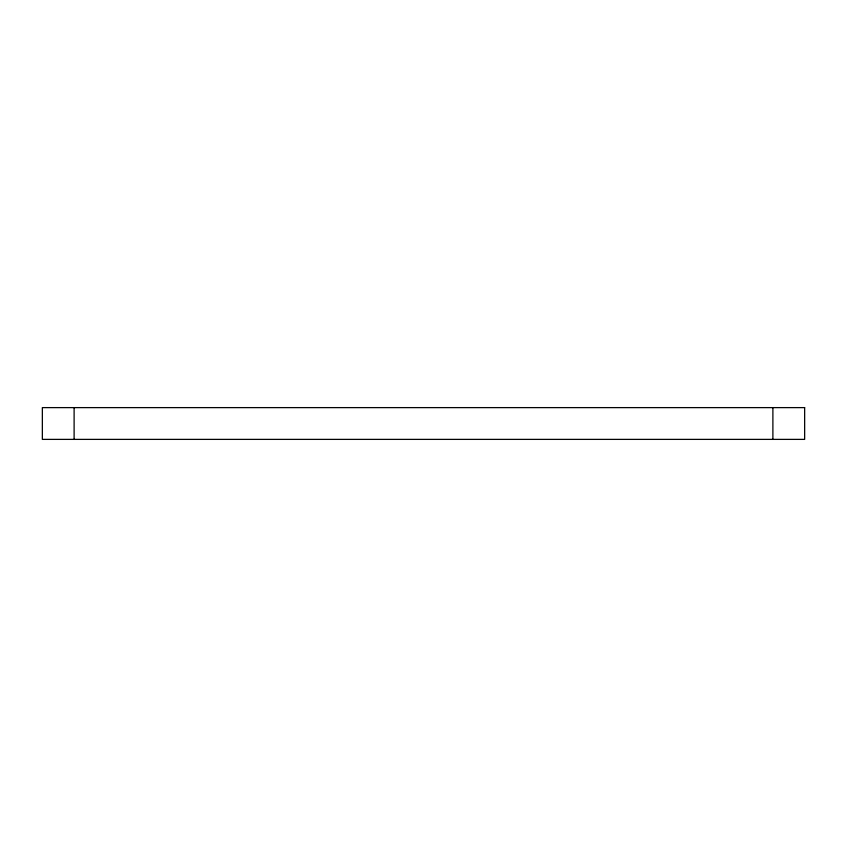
<?xml version="1.0" encoding="UTF-8"?>
<svg xmlns="http://www.w3.org/2000/svg" width="847" height="847" viewBox="0 0 847 847"><rect width="100%" height="100%" fill="white"/><g stroke="black" fill="none" stroke-linecap="round" stroke-linejoin="round"><path stroke-width="1.27" d="M772.888 407.619L772.888 439.381M74.113 407.619L74.113 439.381M804.65 407.619L42.35 407.619L42.35 439.381L804.65 439.381L804.65 407.619"/></g></svg>
